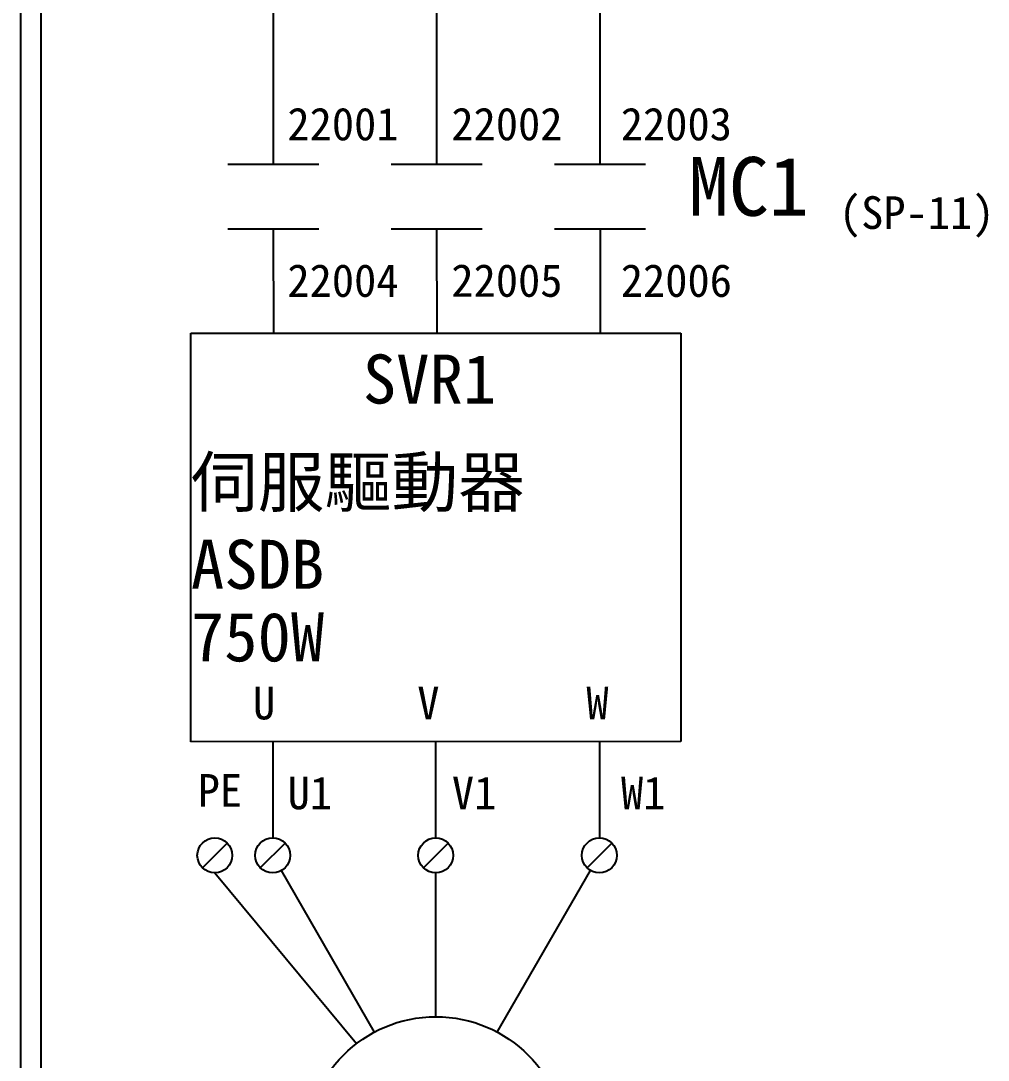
# Model space of a CAD drawing. Extents: x 10 to 297, y 3 to 207.
# Drawn here: x 10 to 69.2, y 41.4 to 105 of the extents above; entities that cross this region are included whole.
import ezdxf

# ---------------------------------------------------------------- set-up
doc = ezdxf.new("R2010")
doc.units = 0
doc.layers.get('0').update_dxf_attribs({"linetype": 'CONTINUOUS'})
doc.layers.add('圖框層', color=7, linetype='CONTINUOUS')
doc.layers.add('標尺寸層', color=3, linetype='CONTINUOUS')
doc.styles.add('STSL', font='kaiu.ttf')

msp = doc.modelspace()

# ---------------------------------------------------------------- linework, layer by layer
at = {"color": 7}
for p, q in [((25.407, 170.666), (25.455, 96.217)), ((45.434, 119.786), (45.444, 96.217)), ((45.42, 60.874), (45.422, 54.984)), ((22.634, 54.67), (21.12, 53.156)), ((26.175, 54.67), (24.66, 53.156)), ((36.16, 54.667), (34.646, 53.152)), ((46.175, 54.67), (44.66, 53.156)), ((31.642, 43.098), (25.953, 52.986)), ((39.17, 43.098), (44.865, 52.996))]:
    msp.add_line(p, q, dxfattribs=at)
for centre, radius in [((21.877, 53.913), 1.071), ((25.418, 53.913), 1.071), ((35.403, 53.91), 1.071), ((45.418, 53.913), 1.071), ((35.406, 36.039), 8)]:
    msp.add_circle(centre, radius, dxfattribs=at)
at = {"layer": '圖框層', "color": 7}
for p, q in [((10, 3), (10, 206.969)), ((11.25, 4.25), (11.25, 205.719))]:
    msp.add_line(p, q, dxfattribs=at)
at = {"layer": '標尺寸層', "color": 7}
for p, q in [((35.437, 170.665), (35.437, 96.217)), ((22.671, 96.217), (28.239, 96.217)), ((32.668, 96.217), (38.236, 96.217)), ((42.671, 96.217), (48.239, 96.217)), ((22.671, 92.244), (28.239, 92.244)), ((25.459, 92.244), (25.461, 85.869)), ((32.668, 92.244), (38.236, 92.244)), ((35.456, 92.244), (35.458, 85.873)), ((42.671, 92.244), (48.239, 92.244)), ((45.459, 92.244), (45.461, 85.876)), ((20.412, 85.868), (45.403, 85.876)), ((20.412, 60.868), (20.412, 85.868)), ((45.403, 85.876), (50.403, 85.876)), ((50.403, 85.876), (50.403, 60.876)), ((50.403, 60.876), (20.412, 60.868)), ((25.42, 60.868), (25.422, 54.984)), ((35.407, 54.981), (35.405, 60.871)), ((21.877, 52.842), (30.556, 42.401)), ((35.406, 44.039), (35.403, 52.839))]:
    msp.add_line(p, q, dxfattribs=at)

# ---------------------------------------------------------------- texts
at = {"layer": '圖框層', "color": 7, "style": 'STSL'}
for s, height, p in [('22001', 2, (26.319, 97.67)), ('22002', 2, (36.356, 97.673)), ('22003', 2, (46.727, 97.67)), ('MC1', 3.6, (50.891, 93.05)), ('(SP-11)', 2, (60.078, 92.248)), ('22004', 2, (26.319, 88.092)), ('22005', 2, (36.356, 88.095)), ('22006', 2, (46.727, 88.092)), ('SVR1', 3, (30.937, 81.564)), ('伺服驅動器', 3, (20.412, 75.26)), ('ASDB', 3, (20.412, 70.226)), ('750W', 3, (20.412, 65.784)), ('U', 2, (24.213, 62.237)), ('V', 2, (34.269, 62.237)), ('W', 2, (44.621, 62.237)), ('PE', 2, (20.826, 56.892)), ('U1', 2, (26.332, 56.739)), ('V1', 2, (36.388, 56.739)), ('W1', 2, (46.74, 56.739))]:
    msp.add_text(s, height=height, dxfattribs=at).set_placement(p)

doc.saveas('drawing.dxf')
